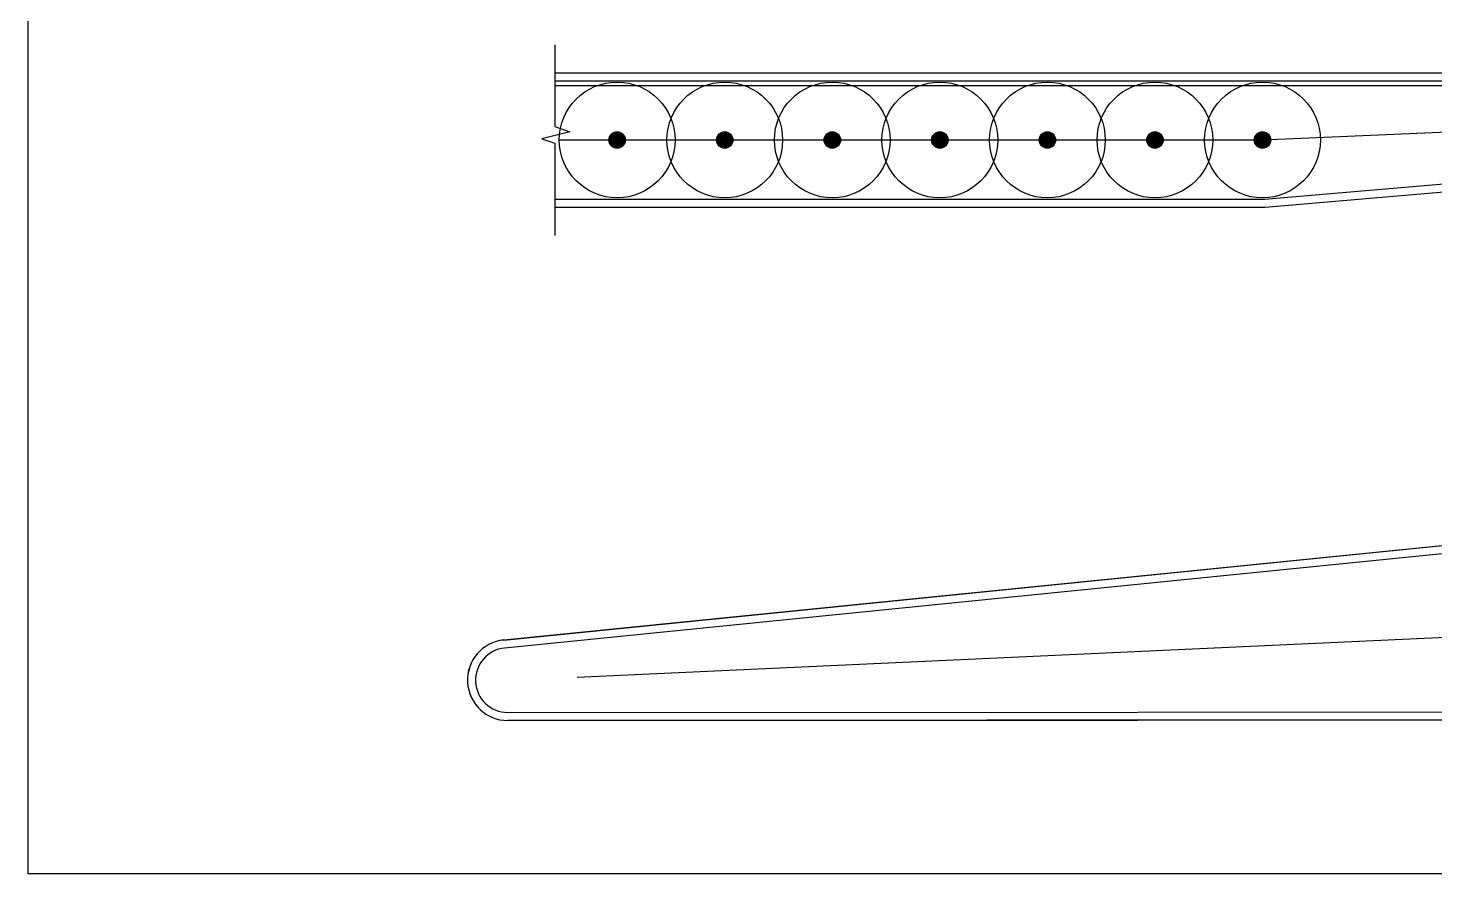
# Model space of a CAD drawing. Extents: x 230931 to 417685, y -478674 to -417189.
# Drawn here: x 274467 to 300625, y -478674 to -462947 of the extents above; entities that cross this region are included whole.
import ezdxf

# ---------------------------------------------------------------- set-up
doc = ezdxf.new("R2010")
doc.units = 0
doc.header["$LTSCALE"] = 10
doc.linetypes.add('CONTINOUS', pattern=[0])
doc.linetypes.add('DASHED2', pattern=[0.375, 0.25, -0.125])
for name, color, linetype in [('0路边线', 1, 'CONTINUOUS'), ('分隔带喷淋管', 3, 'DASHED2'), ('喷头1', 2, 'CONTINOUS'), ('喷淋管', 4, 'CONTINUOUS'), ('园建', 1, 'CONTINUOUS')]:
    doc.layers.add(name, color=color, linetype=linetype)
doc.linetypes.add('FENCELINE1', pattern='A,0.25,-0.1,[133,ltypeshp.shx,S=0.1,R=0,X=-0.1,Y=0],-0.1,1', length=1.45)

# ---------------------------------------------------------------- blocks, each defined once
blk = doc.blocks.new('喷头1')
at = {"layer": '喷头1'}
h = blk.add_hatch(color=256, dxfattribs=at)
edge = h.paths.add_edge_path()
edge.add_arc((0, 0), 0.153, 0, 360)
for radius in [1.076, 0.153]:
    blk.add_circle((0, 0), radius, dxfattribs=at)

msp = doc.modelspace()

# ---------------------------------------------------------------- linework, layer by layer
at = {"layer": '0路边线'}
for p, q in [((283312, -474325), (303344, -472311)), ((318510, -475803), (283387, -475822))]:
    msp.add_line(p, q, dxfattribs=at)
for points in [[(318509, -472303), (303344, -472311), (283312, -474325, 0.951314), (283387, -475822), (318510, -475803)], [(318509, -472453), (303351, -472461), (283327, -474474, 0.951314), (283387, -475672), (318510, -475653)]]:
    msp.add_lwpolyline(points, format="xyb", dxfattribs=at)
msp.add_arc((283387, -475071), 750, 95.7418, 270.0312, dxfattribs=at)
at = {"layer": '分隔带喷淋管', "linetype": 'FENCELINE1', "ltscale": 10}
for points in [[(297420, -465027), (312640, -464368)], [(303387, -474161), (284675, -475025)]]:
    msp.add_lwpolyline(points, dxfattribs=at)
at = {"layer": '喷淋管', "color": 5, "linetype": 'DASHED2', "ltscale": 5, "const_width": 30}
msp.add_lwpolyline([(284261, -464017), (312640, -464017)], dxfattribs=at)
at = {"layer": '园建'}
msp.add_lwpolyline([(274467, -417189), (383197, -417189), (383197, -478674), (274467, -478674)], close=True, dxfattribs=at)
for points in [[(284261, -463255), (284261, -464778), (284539, -464874), (284022, -465003), (284261, -465085), (284261, -466805)], [(284261, -463777), (312640, -463777)], [(284261, -463927), (312640, -463927)], [(297455, -466127), (312752, -464817)], [(284345, -465027), (297420, -465027)], [(297468, -466277), (312435, -464994)], [(284261, -466127), (297462, -466127)], [(284261, -466277), (297468, -466277)]]:
    msp.add_lwpolyline(points, dxfattribs=at)

# ---------------------------------------------------------------- block references
at = {"layer": '喷头1', "xscale": 1000, "yscale": 1000, "zscale": 1000}
for p in [(285420, -465027), (287420, -465027), (289420, -465027), (291420, -465027), (293420, -465027), (295420, -465027), (297420, -465027)]:
    msp.add_blockref('喷头1', p, dxfattribs=at)

doc.saveas('drawing.dxf')
